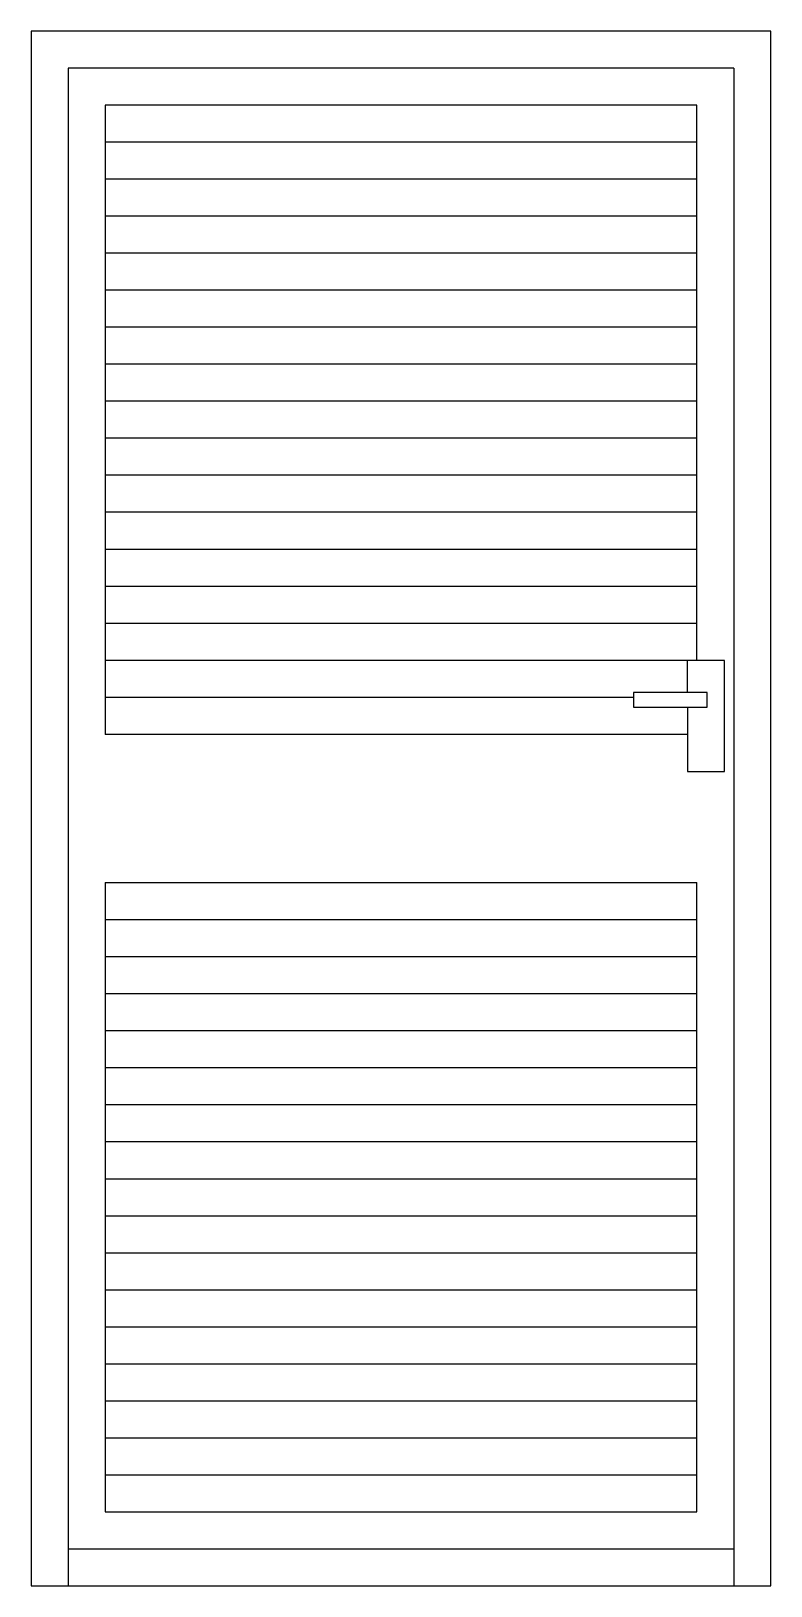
# Model space of a CAD drawing. Header units: millimetres. Extents: x -727.27 to -726.27, y 1759.63 to 1761.73.
import ezdxf

# ---------------------------------------------------------------- set-up
doc = ezdxf.new("R2010")
doc.units = ezdxf.units.MM
doc.header["$LTSCALE"] = 10
doc.layers.add('Portas', color=2, linetype='Continuous')

msp = doc.modelspace()

# ---------------------------------------------------------------- linework, layer by layer
at = {"layer": 'Portas'}
for p, q in [((-726.2656, 1761.73), (-727.2656, 1761.73)), ((-727.2656, 1761.73), (-727.2656, 1759.63)), ((-726.2656, 1759.63), (-726.2656, 1761.73)), ((-727.2656, 1759.63), (-726.2656, 1759.63))]:
    msp.add_line(p, q, dxfattribs=at)
at = {"layer": 'Portas', "color": 1}
for p, q in [((-727.2156, 1761.68), (-727.2156, 1759.63)), ((-726.3156, 1761.68), (-727.2156, 1761.68)), ((-726.3156, 1761.68), (-726.3156, 1759.63)), ((-726.3656, 1761.63), (-727.1656, 1761.63)), ((-727.1656, 1761.63), (-727.1656, 1760.78)), ((-726.3656, 1760.88), (-726.3656, 1761.63)), ((-726.3656, 1761.58), (-727.1656, 1761.58)), ((-726.3656, 1761.53), (-727.1656, 1761.53)), ((-726.3656, 1761.48), (-727.1656, 1761.48)), ((-726.3656, 1761.43), (-727.1656, 1761.43)), ((-726.3656, 1761.38), (-727.1656, 1761.38)), ((-726.3656, 1761.33), (-727.1656, 1761.33)), ((-726.3656, 1761.28), (-727.1656, 1761.28)), ((-726.3656, 1761.23), (-727.1656, 1761.23)), ((-726.3656, 1761.18), (-727.1656, 1761.18)), ((-726.3656, 1761.13), (-727.1656, 1761.13)), ((-726.3656, 1761.08), (-727.1656, 1761.08)), ((-726.3656, 1761.03), (-727.1656, 1761.03)), ((-726.3656, 1760.98), (-727.1656, 1760.98)), ((-726.3656, 1760.93), (-727.1656, 1760.93)), ((-726.3786, 1760.88), (-727.1656, 1760.88)), ((-726.3786, 1760.8367), (-726.3786, 1760.88)), ((-726.3286, 1760.88), (-726.3786, 1760.88)), ((-726.3286, 1760.73), (-726.3286, 1760.88)), ((-726.4516, 1760.83), (-727.1656, 1760.83)), ((-726.3516, 1760.8367), (-726.4516, 1760.8367)), ((-726.4516, 1760.8367), (-726.4516, 1760.8167)), ((-726.3516, 1760.8167), (-726.3516, 1760.8367)), ((-726.4516, 1760.8167), (-726.3516, 1760.8167)), ((-726.3786, 1760.8167), (-726.3786, 1760.73)), ((-726.3786, 1760.78), (-727.1656, 1760.78)), ((-726.3786, 1760.73), (-726.3286, 1760.73)), ((-727.1656, 1760.58), (-726.3656, 1760.58)), ((-727.1656, 1760.58), (-727.1656, 1759.73)), ((-726.3656, 1759.73), (-726.3656, 1760.58)), ((-727.1656, 1760.53), (-726.3656, 1760.53)), ((-727.1656, 1760.48), (-726.3656, 1760.48)), ((-727.1656, 1760.43), (-726.3656, 1760.43)), ((-727.1656, 1760.38), (-726.3656, 1760.38)), ((-727.1656, 1760.33), (-726.3656, 1760.33)), ((-727.1656, 1760.28), (-726.3656, 1760.28)), ((-727.1656, 1760.23), (-726.3656, 1760.23)), ((-727.1656, 1760.18), (-726.3656, 1760.18)), ((-727.1656, 1760.13), (-726.3656, 1760.13)), ((-727.1656, 1760.08), (-726.3656, 1760.08)), ((-727.1656, 1760.03), (-726.3656, 1760.03)), ((-727.1656, 1759.98), (-726.3656, 1759.98)), ((-727.1656, 1759.93), (-726.3656, 1759.93)), ((-727.1656, 1759.88), (-726.3656, 1759.88)), ((-727.1656, 1759.83), (-726.3656, 1759.83)), ((-727.1656, 1759.78), (-726.3656, 1759.78)), ((-727.1656, 1759.73), (-726.3656, 1759.73)), ((-727.2156, 1759.68), (-726.3156, 1759.68))]:
    msp.add_line(p, q, dxfattribs=at)

doc.saveas('drawing.dxf')
